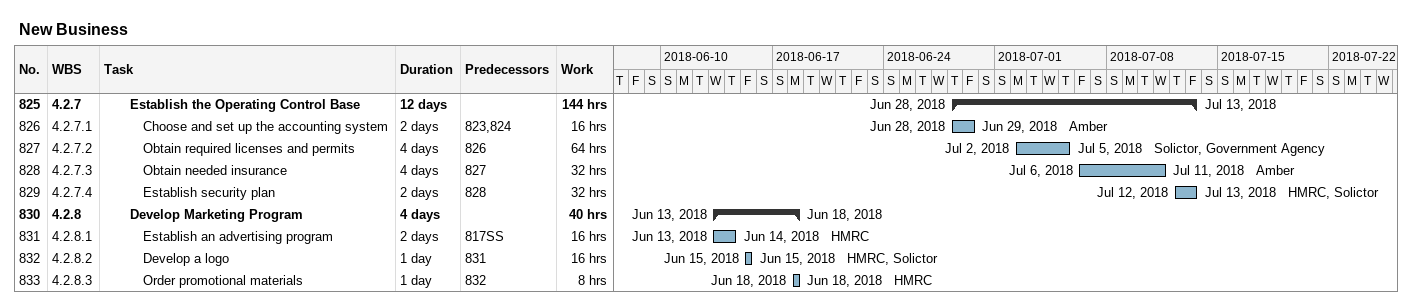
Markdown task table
New Business

| ID | WBS | Task | Duration | Start | Finish | Predecessors | Resources | Work (h) |
|---|---|---|---|---|---|---|---|---|
| 825 | 4.2.7 | **Establish the Operating Control Base** | 12d | 2018-06-28 | 2018-07-13 |  |  | 144 |
| 826 | 4.2.7.1 | Choose and set up the accounting system | 2d | 2018-06-28 | 2018-06-29 | 823, 824 | Amber | 16 |
| 827 | 4.2.7.2 | Obtain required licenses and permits | 4d | 2018-07-02 | 2018-07-05 | 826 | Solictor, Government Agency | 64 |
| 828 | 4.2.7.3 | Obtain needed insurance | 4d | 2018-07-06 | 2018-07-11 | 827 | Amber | 32 |
| 829 | 4.2.7.4 | Establish security plan | 2d | 2018-07-12 | 2018-07-13 | 828 | HMRC, Solictor | 32 |
| 830 | 4.2.8 | **Develop Marketing Program** | 4d | 2018-06-13 | 2018-06-18 |  |  | 40 |
| 831 | 4.2.8.1 | Establish an advertising program | 2d | 2018-06-13 | 2018-06-14 | 817SS | HMRC | 16 |
| 832 | 4.2.8.2 | Develop a logo | 1d | 2018-06-15 | 2018-06-15 | 831 | HMRC, Solictor | 16 |
| 833 | 4.2.8.3 | Order promotional materials | 1d | 2018-06-18 | 2018-06-18 | 832 | HMRC | 8 |
